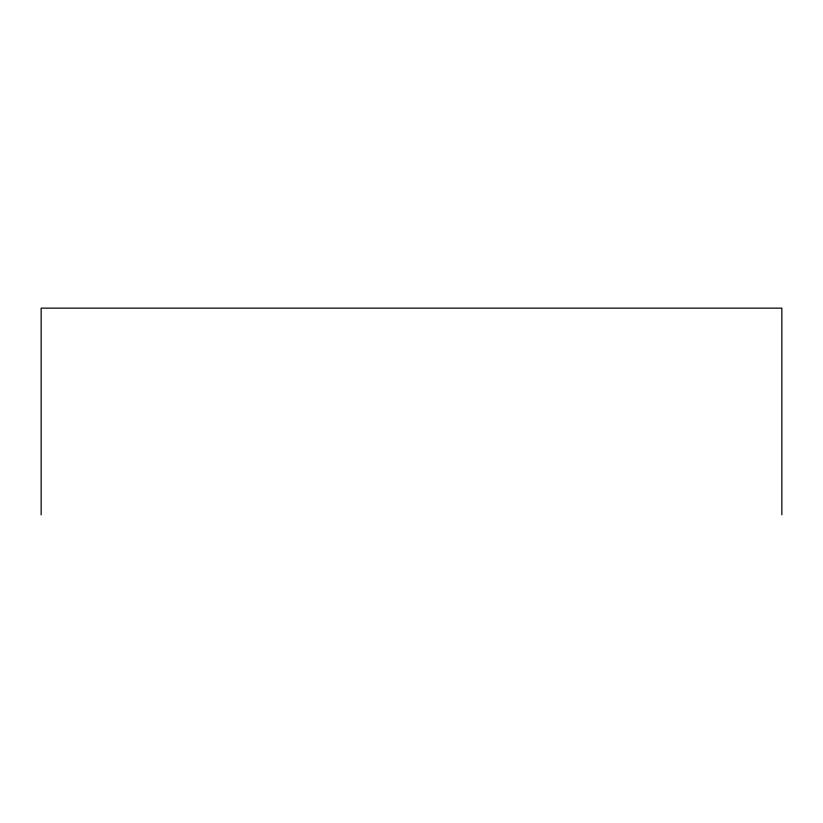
<?xml version="1.0" encoding="UTF-8"?>
<svg xmlns="http://www.w3.org/2000/svg" width="823" height="823" viewBox="0 0 823 823"><rect width="100%" height="100%" fill="white"/><g stroke="black" fill="none" stroke-linecap="round" stroke-linejoin="round"><path stroke-width="1.23" d="M781.85 514.859L781.85 308.141L41.15 308.141L41.15 514.859"/></g></svg>
